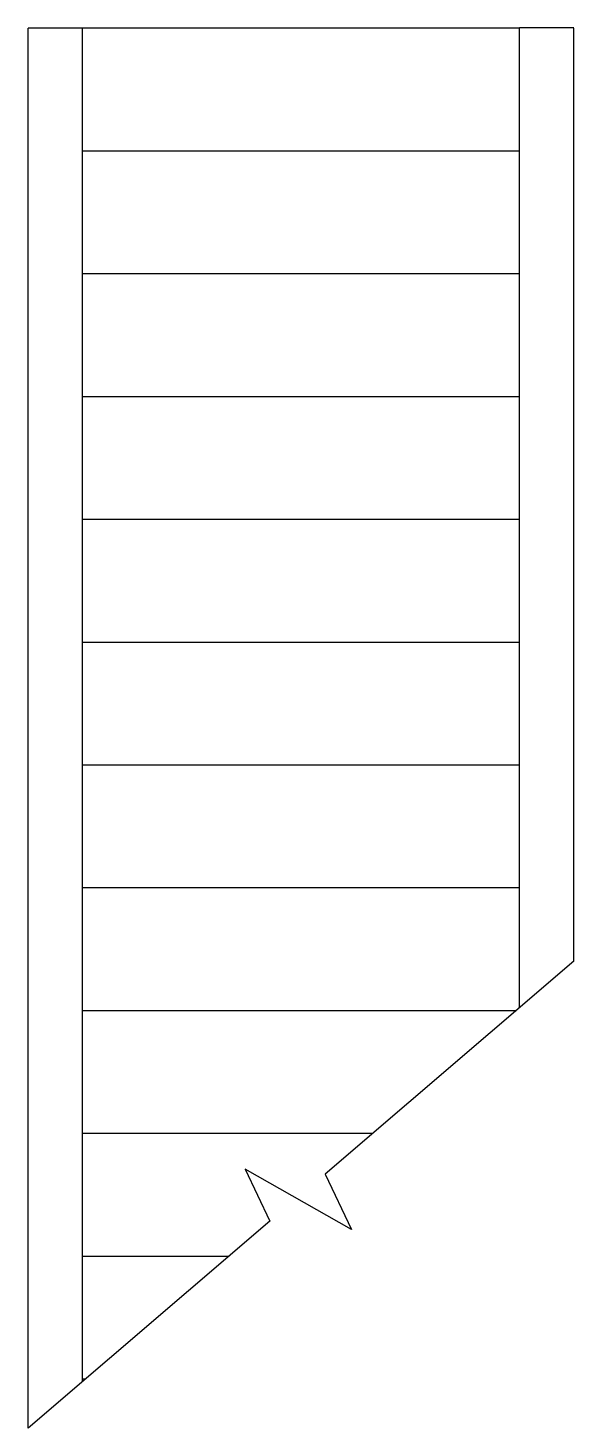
# Model space of a CAD drawing. Header units: millimetres. Extents: x 0 to 1200, y 0 to 3078.
import ezdxf

# ---------------------------------------------------------------- set-up
doc = ezdxf.new("R2010")
doc.units = ezdxf.units.MM
doc.layers.add('STAIR', color=2, linetype='Continuous')

msp = doc.modelspace()

# ---------------------------------------------------------------- linework, layer by layer
at = {"layer": 'STAIR'}
for p, q in [((0, 0), (0, 3078)), ((0, 3078), (120, 3078)), ((120, 102.6), (120, 3078)), ((120, 3078), (1080, 3078)), ((1080, 923.4), (1080, 3078)), ((1200, 3078), (1080, 3078)), ((1200, 1026), (1200, 3078)), ((120, 2808), (1080, 2808)), ((120, 2538), (1080, 2538)), ((120, 2268), (1080, 2268)), ((120, 1998), (1080, 1998)), ((120, 1728), (1080, 1728)), ((120, 1458), (1080, 1458)), ((120, 1188), (1080, 1188)), ((1200, 1026), (653.1, 558.4)), ((120, 918), (1073.7, 918)), ((120, 648), (757.9, 648)), ((711.3, 436.6), (477.1, 568.9)), ((477.1, 568.9), (531.7, 454.6)), ((653.1, 558.4), (711.3, 436.6)), ((531.7, 454.6), (0, 0)), ((120, 378), (442.1, 378)), ((120, 108), (126.3, 108))]:
    msp.add_line(p, q, dxfattribs=at)

doc.saveas('drawing.dxf')
